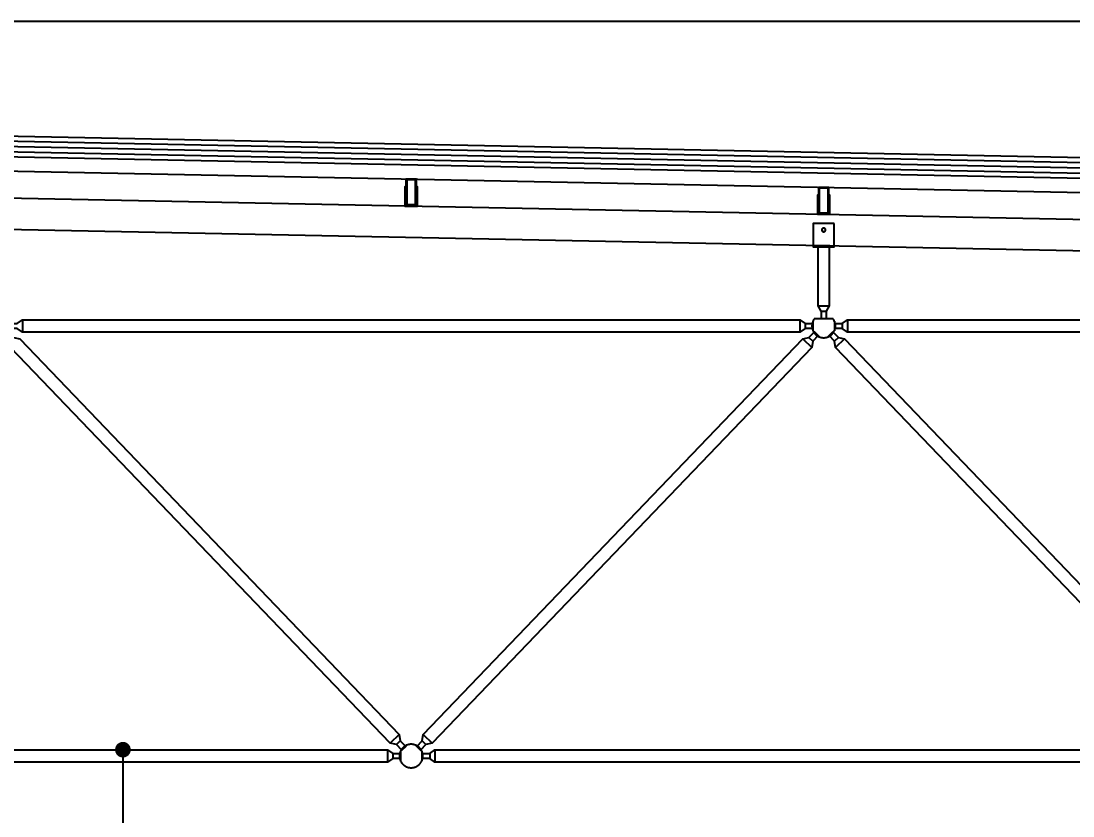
# Model space of a CAD drawing. Header units: centimetres. Extents: x 77182 to 116086, y 20619 to 33555.
# Drawn here: x 86042.6 to 86446.4, y 22535.4 to 22840.4 of the extents above; entities that cross this region are included whole.
import ezdxf
from ezdxf import colors
from ezdxf.entities.mleader import LeaderData, LeaderLine
from ezdxf.math import Vec2, Vec3

# ---------------------------------------------------------------- set-up
doc = ezdxf.new("R2010")
doc.units = ezdxf.units.CM
doc.header["$LTSCALE"] = 100
doc.linetypes.add('HIDDEN', pattern=[9.525, 6.35, -3.175])
for name, color, linetype in [('A-ANNO-DIMS', 187, 'Continuous'), ('A-ELEV-01', 255, 'Continuous'), ('A-ELEV-02', 253, 'Continuous'), ('A-WALL-INSL', 249, 'Continuous'), ('A-WALL-SNWPNL', 200, 'Continuous'), ('S-STEL', 3, 'Continuous')]:
    doc.layers.add(name, color=color, linetype=linetype)
doc.styles.add('Fields_100', font='act_simplex.shx', dxfattribs={"width": 0.8, "height": 20})
doc.linetypes.add('BATTING', pattern='A,0.00254,-2.54,[134,ltypeshp.shx,S=2.54,R=0,X=-2.54,Y=0],-5.08,[134,ltypeshp.shx,S=2.54,R=180,X=2.54,Y=0],-2.54', length=10.16254)

# ---------------------------------------------------------------- blocks, each defined once
blk = doc.blocks.new('_Dot')
at = {"color": 0, "linetype": 'ByBlock', "lineweight": -2}
blk.add_line((-0.5, 0), (-1, 0), dxfattribs=at)
at = {"color": 0, "linetype": 'ByBlock', "const_width": 0.5}
blk.add_lwpolyline([(-0.25, 0, 1), (0.25, 0, 1)], format="xyb", close=True, dxfattribs=at)

msp = doc.modelspace()

# ---------------------------------------------------------------- linework, layer by layer
at = {"layer": 'A-ELEV-01'}
for points in [[(84609.04, 22811.41), (87384.04, 22755.91)], [(84767.88, 22797.93), (87304.72, 22747.19)], [(84767.88, 22785.93), (87304.72, 22735.19)]]:
    msp.add_lwpolyline(points, dxfattribs=at)
at = {"layer": 'A-ELEV-02'}
msp.add_line((81699.44, 22840.41), (87518.64, 22840.41), dxfattribs=at)
for points in [[(86194.48, 22769.74), (86190.28, 22769.74), (86190.28, 22776.74), (86189.98, 22776.74), (86189.98, 22769.44), (86194.78, 22769.44), (86194.78, 22776.74), (86194.48, 22776.74)], [(86352.81, 22766.58), (86348.61, 22766.58), (86348.61, 22773.58), (86348.31, 22773.58), (86348.31, 22766.28), (86353.11, 22766.28), (86353.11, 22773.58), (86352.81, 22773.58)], [(86354.71, 22762.77), (86346.71, 22762.77), (86346.71, 22753.77), (86354.71, 22753.77)], [(86351.41, 22760.27), (86351.41, 22760.29), (86351.41, 22760.3), (86351.41, 22760.32), (86351.41, 22760.33), (86351.41, 22760.35), (86351.4, 22760.37), (86351.4, 22760.38), (86351.4, 22760.4), (86351.39, 22760.41), (86351.39, 22760.43), (86351.39, 22760.45), (86351.38, 22760.46), (86351.38, 22760.48), (86351.37, 22760.5), (86351.37, 22760.51), (86351.36, 22760.53), (86351.35, 22760.54), (86351.35, 22760.56), (86351.34, 22760.58), (86351.33, 22760.59), (86351.32, 22760.61), (86351.31, 22760.62), (86351.31, 22760.64), (86351.3, 22760.65), (86351.29, 22760.67), (86351.28, 22760.68), (86351.26, 22760.7), (86351.25, 22760.71), (86351.24, 22760.73), (86351.23, 22760.74), (86351.22, 22760.75), (86351.2, 22760.77), (86351.19, 22760.78), (86351.18, 22760.79), (86351.16, 22760.8), (86351.15, 22760.81), (86351.14, 22760.83), (86351.12, 22760.84), (86351.11, 22760.85), (86351.09, 22760.86), (86351.08, 22760.87), (86351.06, 22760.88), (86351.05, 22760.88), (86351.03, 22760.89), (86351.02, 22760.9), (86351, 22760.91), (86350.98, 22760.92), (86350.97, 22760.92), (86350.95, 22760.93), (86350.94, 22760.93), (86350.92, 22760.94), (86350.9, 22760.94), (86350.89, 22760.95), (86350.87, 22760.95), (86350.85, 22760.96), (86350.84, 22760.96), (86350.82, 22760.96), (86350.8, 22760.96), (86350.79, 22760.97), (86350.77, 22760.97), (86350.76, 22760.97), (86350.74, 22760.97), (86350.73, 22760.97), (86350.71, 22760.97), (86350.69, 22760.97), (86350.68, 22760.97), (86350.66, 22760.97), (86350.65, 22760.97), (86350.63, 22760.97), (86350.61, 22760.96), (86350.6, 22760.96), (86350.58, 22760.96), (86350.57, 22760.96), (86350.55, 22760.95), (86350.53, 22760.95), (86350.52, 22760.94), (86350.5, 22760.94), (86350.48, 22760.93), (86350.47, 22760.93), (86350.45, 22760.92), (86350.44, 22760.92), (86350.42, 22760.91), (86350.4, 22760.9), (86350.39, 22760.89), (86350.37, 22760.88), (86350.36, 22760.88), (86350.34, 22760.87), (86350.33, 22760.86), (86350.31, 22760.85), (86350.3, 22760.84), (86350.28, 22760.83), (86350.27, 22760.81), (86350.25, 22760.8), (86350.24, 22760.79), (86350.23, 22760.78), (86350.21, 22760.77), (86350.2, 22760.75), (86350.19, 22760.74), (86350.18, 22760.73), (86350.17, 22760.71), (86350.16, 22760.7), (86350.14, 22760.68), (86350.13, 22760.67), (86350.12, 22760.65), (86350.11, 22760.64), (86350.11, 22760.62), (86350.1, 22760.61), (86350.09, 22760.59), (86350.08, 22760.58), (86350.07, 22760.56), (86350.07, 22760.54), (86350.06, 22760.53), (86350.05, 22760.51), (86350.05, 22760.5), (86350.04, 22760.48), (86350.04, 22760.46), (86350.03, 22760.45), (86350.03, 22760.43), (86350.02, 22760.41), (86350.02, 22760.4), (86350.02, 22760.38), (86350.02, 22760.37), (86350.01, 22760.35), (86350.01, 22760.33), (86350.01, 22760.32), (86350.01, 22760.3), (86350.01, 22760.29), (86350.01, 22760.27), (86350.01, 22760.26), (86350.01, 22760.24), (86350.01, 22760.22), (86350.01, 22760.21), (86350.01, 22760.19), (86350.02, 22760.18), (86350.02, 22760.16), (86350.02, 22760.14), (86350.02, 22760.13), (86350.03, 22760.11), (86350.03, 22760.09), (86350.04, 22760.08), (86350.04, 22760.06), (86350.05, 22760.05), (86350.05, 22760.03), (86350.06, 22760.01), (86350.07, 22760), (86350.07, 22759.98), (86350.08, 22759.97), (86350.09, 22759.95), (86350.1, 22759.93), (86350.11, 22759.92), (86350.11, 22759.9), (86350.12, 22759.89), (86350.13, 22759.87), (86350.14, 22759.86), (86350.16, 22759.84), (86350.17, 22759.83), (86350.18, 22759.82), (86350.19, 22759.8), (86350.2, 22759.79), (86350.21, 22759.78), (86350.23, 22759.76), (86350.24, 22759.75), (86350.25, 22759.74), (86350.27, 22759.73), (86350.28, 22759.72), (86350.3, 22759.71), (86350.31, 22759.69), (86350.33, 22759.68), (86350.34, 22759.68), (86350.36, 22759.67), (86350.37, 22759.66), (86350.39, 22759.65), (86350.4, 22759.64), (86350.42, 22759.63), (86350.44, 22759.63), (86350.45, 22759.62), (86350.47, 22759.61), (86350.48, 22759.61), (86350.5, 22759.6), (86350.52, 22759.6), (86350.53, 22759.59), (86350.55, 22759.59), (86350.57, 22759.59), (86350.58, 22759.58), (86350.6, 22759.58), (86350.61, 22759.58), (86350.63, 22759.58), (86350.65, 22759.57), (86350.66, 22759.57), (86350.68, 22759.57), (86350.69, 22759.57), (86350.71, 22759.57), (86350.73, 22759.57), (86350.74, 22759.57), (86350.76, 22759.57), (86350.77, 22759.57), (86350.79, 22759.58), (86350.8, 22759.58), (86350.82, 22759.58), (86350.84, 22759.58), (86350.85, 22759.59), (86350.87, 22759.59), (86350.89, 22759.59), (86350.9, 22759.6), (86350.92, 22759.6), (86350.94, 22759.61), (86350.95, 22759.61), (86350.97, 22759.62), (86350.98, 22759.63), (86351, 22759.63), (86351.02, 22759.64), (86351.03, 22759.65), (86351.05, 22759.66), (86351.06, 22759.67), (86351.08, 22759.68), (86351.09, 22759.68), (86351.11, 22759.69), (86351.12, 22759.71), (86351.14, 22759.72), (86351.15, 22759.73), (86351.16, 22759.74), (86351.18, 22759.75), (86351.19, 22759.76), (86351.2, 22759.78), (86351.22, 22759.79), (86351.23, 22759.8), (86351.24, 22759.82), (86351.25, 22759.83), (86351.26, 22759.84), (86351.28, 22759.86), (86351.29, 22759.87), (86351.3, 22759.89), (86351.31, 22759.9), (86351.31, 22759.92), (86351.32, 22759.93), (86351.33, 22759.95), (86351.34, 22759.97), (86351.35, 22759.98), (86351.35, 22760), (86351.36, 22760.01), (86351.37, 22760.03), (86351.37, 22760.05), (86351.38, 22760.06), (86351.38, 22760.08), (86351.39, 22760.09), (86351.39, 22760.11), (86351.39, 22760.13), (86351.4, 22760.14), (86351.4, 22760.16), (86351.4, 22760.18), (86351.41, 22760.19), (86351.41, 22760.21), (86351.41, 22760.22), (86351.41, 22760.24), (86351.41, 22760.26)], [(86037.6, 22721.14), (86039.68, 22718.98), (86042.09, 22718.52), (86187.82, 22566.65), (86188.18, 22564.22), (86190.26, 22562.06), (86188.82, 22560.67), (86186.74, 22562.84), (86184.33, 22563.3), (86038.6, 22715.17), (86038.24, 22717.59), (86036.16, 22719.76)], [(86194.49, 22562.06), (86196.57, 22564.22), (86196.93, 22566.65), (86342.67, 22718.52), (86345.07, 22718.98), (86347.15, 22721.14), (86348.59, 22719.76), (86346.52, 22717.59), (86346.15, 22715.17), (86200.42, 22563.3), (86198.01, 22562.84), (86195.94, 22560.67)], [(86354.27, 22721.14), (86356.35, 22718.98), (86358.75, 22718.52), (86504.49, 22566.65), (86504.85, 22564.22), (86506.93, 22562.06), (86505.48, 22560.67), (86503.41, 22562.84), (86501, 22563.3), (86355.27, 22715.17), (86354.9, 22717.59), (86352.83, 22719.76)], [(86196.88, 22558.41), (86196.88, 22558.51), (86196.87, 22558.61), (86196.87, 22558.71), (86196.86, 22558.81), (86196.85, 22558.92), (86196.83, 22559.02), (86196.82, 22559.12), (86196.8, 22559.23), (86196.78, 22559.33), (86196.76, 22559.44), (86196.73, 22559.54), (86196.7, 22559.65), (86196.67, 22559.75), (86196.64, 22559.86), (86196.6, 22559.96), (86196.56, 22560.07), (86196.52, 22560.17), (86196.47, 22560.27), (86196.42, 22560.37), (86196.37, 22560.48), (86196.32, 22560.58), (86196.26, 22560.68), (86196.2, 22560.77), (86196.14, 22560.87), (86196.08, 22560.97), (86196.01, 22561.06), (86195.94, 22561.15), (86195.87, 22561.25), (86195.8, 22561.33), (86195.72, 22561.42), (86195.64, 22561.51), (86195.56, 22561.59), (86195.48, 22561.67), (86195.39, 22561.75), (86195.3, 22561.83), (86195.21, 22561.9), (86195.12, 22561.97), (86195.03, 22562.04), (86194.93, 22562.11), (86194.84, 22562.18), (86194.74, 22562.24), (86194.64, 22562.3), (86194.54, 22562.35), (86194.44, 22562.41), (86194.34, 22562.46), (86194.24, 22562.51), (86194.14, 22562.55), (86194.03, 22562.59), (86193.93, 22562.63), (86193.82, 22562.67), (86193.72, 22562.7), (86193.61, 22562.74), (86193.51, 22562.76), (86193.4, 22562.79), (86193.3, 22562.81), (86193.2, 22562.83), (86193.09, 22562.85), (86192.99, 22562.87), (86192.88, 22562.88), (86192.78, 22562.89), (86192.68, 22562.9), (86192.58, 22562.9), (86192.48, 22562.91), (86192.38, 22562.91), (86192.28, 22562.91), (86192.18, 22562.9), (86192.07, 22562.9), (86191.97, 22562.89), (86191.87, 22562.88), (86191.77, 22562.87), (86191.66, 22562.85), (86191.56, 22562.83), (86191.45, 22562.81), (86191.35, 22562.79), (86191.24, 22562.76), (86191.14, 22562.74), (86191.03, 22562.7), (86190.93, 22562.67), (86190.82, 22562.63), (86190.72, 22562.59), (86190.62, 22562.55), (86190.51, 22562.51), (86190.41, 22562.46), (86190.31, 22562.41), (86190.21, 22562.35), (86190.11, 22562.3), (86190.01, 22562.24), (86189.91, 22562.18), (86189.82, 22562.11), (86189.72, 22562.04), (86189.63, 22561.97), (86189.54, 22561.9), (86189.45, 22561.83), (86189.36, 22561.75), (86189.28, 22561.67), (86189.19, 22561.59), (86189.11, 22561.51), (86189.03, 22561.42), (86188.96, 22561.33), (86188.88, 22561.25), (86188.81, 22561.15), (86188.74, 22561.06), (86188.67, 22560.97), (86188.61, 22560.87), (86188.55, 22560.77), (86188.49, 22560.68), (86188.43, 22560.58), (86188.38, 22560.48), (86188.33, 22560.37), (86188.28, 22560.27), (86188.24, 22560.17), (86188.19, 22560.07), (86188.15, 22559.96), (86188.12, 22559.86), (86188.08, 22559.75), (86188.05, 22559.65), (86188.02, 22559.54), (86188, 22559.44), (86187.97, 22559.33), (86187.95, 22559.23), (86187.93, 22559.12), (86187.92, 22559.02), (86187.91, 22558.92), (86187.89, 22558.81), (86187.89, 22558.71), (86187.88, 22558.61), (86187.88, 22558.51), (86187.88, 22558.41), (86187.88, 22558.31), (86187.88, 22558.21), (86187.89, 22558.11), (86187.89, 22558), (86187.91, 22557.9), (86187.92, 22557.8), (86187.93, 22557.69), (86187.95, 22557.59), (86187.97, 22557.49), (86188, 22557.38), (86188.02, 22557.28), (86188.05, 22557.17), (86188.08, 22557.07), (86188.12, 22556.96), (86188.15, 22556.86), (86188.19, 22556.75), (86188.24, 22556.65), (86188.28, 22556.55), (86188.33, 22556.44), (86188.38, 22556.34), (86188.43, 22556.24), (86188.49, 22556.14), (86188.55, 22556.04), (86188.61, 22555.95), (86188.67, 22555.85), (86188.74, 22555.76), (86188.81, 22555.66), (86188.88, 22555.57), (86188.96, 22555.48), (86189.03, 22555.4), (86189.11, 22555.31), (86189.19, 22555.23), (86189.28, 22555.15), (86189.36, 22555.07), (86189.45, 22554.99), (86189.54, 22554.92), (86189.63, 22554.84), (86189.72, 22554.77), (86189.82, 22554.71), (86189.91, 22554.64), (86190.01, 22554.58), (86190.11, 22554.52), (86190.21, 22554.47), (86190.31, 22554.41), (86190.41, 22554.36), (86190.51, 22554.31), (86190.62, 22554.27), (86190.72, 22554.22), (86190.82, 22554.19), (86190.93, 22554.15), (86191.03, 22554.11), (86191.14, 22554.08), (86191.24, 22554.05), (86191.35, 22554.03), (86191.45, 22554), (86191.56, 22553.98), (86191.66, 22553.97), (86191.77, 22553.95), (86191.87, 22553.94), (86191.97, 22553.93), (86192.07, 22553.92), (86192.18, 22553.91), (86192.28, 22553.91), (86192.38, 22553.91), (86192.48, 22553.91), (86192.58, 22553.91), (86192.68, 22553.92), (86192.78, 22553.93), (86192.88, 22553.94), (86192.99, 22553.95), (86193.09, 22553.97), (86193.2, 22553.98), (86193.3, 22554), (86193.4, 22554.03), (86193.51, 22554.05), (86193.61, 22554.08), (86193.72, 22554.11), (86193.82, 22554.15), (86193.93, 22554.19), (86194.03, 22554.22), (86194.14, 22554.27), (86194.24, 22554.31), (86194.34, 22554.36), (86194.44, 22554.41), (86194.54, 22554.47), (86194.64, 22554.52), (86194.74, 22554.58), (86194.84, 22554.64), (86194.93, 22554.71), (86195.03, 22554.77), (86195.12, 22554.84), (86195.21, 22554.92), (86195.3, 22554.99), (86195.39, 22555.07), (86195.48, 22555.15), (86195.56, 22555.23), (86195.64, 22555.31), (86195.72, 22555.4), (86195.8, 22555.48), (86195.87, 22555.57), (86195.94, 22555.66), (86196.01, 22555.76), (86196.08, 22555.85), (86196.14, 22555.95), (86196.2, 22556.04), (86196.26, 22556.14), (86196.32, 22556.24), (86196.37, 22556.34), (86196.42, 22556.44), (86196.47, 22556.55), (86196.52, 22556.65), (86196.56, 22556.75), (86196.6, 22556.86), (86196.64, 22556.96), (86196.67, 22557.07), (86196.7, 22557.17), (86196.73, 22557.28), (86196.76, 22557.38), (86196.78, 22557.49), (86196.8, 22557.59), (86196.82, 22557.69), (86196.83, 22557.8), (86196.85, 22557.9), (86196.86, 22558), (86196.87, 22558.11), (86196.87, 22558.21), (86196.88, 22558.31)]]:
    msp.add_lwpolyline(points, close=True, dxfattribs=at)
for points in [[(86189.98, 22775.44), (86190.28, 22775.44)], [(86189.98, 22774.04), (86190.28, 22774.04)], [(86194.48, 22775.44), (86194.78, 22775.44)], [(86194.48, 22774.04), (86194.78, 22774.04)], [(86348.31, 22772.28), (86348.61, 22772.28)], [(86348.31, 22770.88), (86348.61, 22770.88)], [(86352.81, 22772.28), (86353.11, 22772.28)], [(86352.81, 22770.88), (86353.11, 22770.88)], [(86348.59, 22731.11), (86348.59, 22753.77)], [(86352.83, 22753.77), (86352.83, 22731.11)], [(86349.71, 22729.11), (86348.59, 22731.11)], [(86348.59, 22731.11), (86352.83, 22731.11)], [(86349.71, 22729.11), (86349.71, 22726.11)], [(86349.71, 22729.11), (86351.71, 22729.11)], [(86352.83, 22731.11), (86351.71, 22729.11)], [(86351.71, 22729.11), (86351.71, 22726.11)], [(86038.14, 22724.41), (86041.14, 22724.41), (86043.14, 22725.82), (86341.61, 22725.82), (86343.61, 22724.41), (86346.61, 22724.41)], [(86043.14, 22725.82), (86043.14, 22720.99)], [(86341.61, 22725.82), (86341.61, 22720.99)], [(86347.11, 22726.11), (86347.02, 22725.99), (86346.94, 22725.86), (86346.86, 22725.74), (86346.78, 22725.6), (86346.71, 22725.47), (86346.64, 22725.33), (86346.58, 22725.19), (86346.52, 22725.05), (86346.46, 22724.9), (86346.44, 22724.82), (86346.41, 22724.75), (86346.39, 22724.67), (86346.37, 22724.6), (86346.35, 22724.52), (86346.33, 22724.44), (86346.31, 22724.36), (86346.3, 22724.29), (86346.28, 22724.21), (86346.27, 22724.13), (86346.26, 22724.05), (86346.25, 22723.97), (86346.24, 22723.89), (86346.23, 22723.81), (86346.22, 22723.73), (86346.22, 22723.65), (86346.21, 22723.57), (86346.21, 22723.49), (86346.21, 22723.41), (86346.21, 22723.33), (86346.21, 22723.26), (86346.22, 22723.18), (86346.22, 22723.1), (86346.23, 22723.02), (86346.23, 22722.94), (86346.24, 22722.86), (86346.25, 22722.78), (86346.27, 22722.7), (86346.29, 22722.55), (86346.33, 22722.4), (86346.36, 22722.25), (86346.41, 22722.1), (86346.45, 22721.95), (86346.5, 22721.81), (86346.56, 22721.67), (86346.62, 22721.53), (86346.68, 22721.4), (86346.75, 22721.26), (86346.83, 22721.13), (86346.91, 22721.01), (86346.99, 22720.88), (86347.08, 22720.75), (86347.17, 22720.63), (86347.27, 22720.51), (86347.37, 22720.39), (86347.48, 22720.28), (86347.53, 22720.22), (86347.59, 22720.17), (86347.65, 22720.11), (86347.71, 22720.06), (86347.77, 22720.01), (86347.83, 22719.95), (86347.89, 22719.9), (86347.95, 22719.85), (86348.01, 22719.81), (86348.08, 22719.76), (86348.14, 22719.71), (86348.21, 22719.67), (86348.28, 22719.62), (86348.34, 22719.58), (86348.41, 22719.54), (86348.48, 22719.5), (86348.55, 22719.46), (86348.62, 22719.42), (86348.69, 22719.39), (86348.76, 22719.35), (86348.84, 22719.32), (86348.91, 22719.29), (86348.98, 22719.25), (86349.06, 22719.22), (86349.13, 22719.2), (86349.2, 22719.17), (86349.28, 22719.14), (86349.35, 22719.12), (86349.5, 22719.07), (86349.65, 22719.03), (86349.81, 22719), (86349.96, 22718.97), (86350.11, 22718.95), (86350.26, 22718.93), (86350.41, 22718.92), (86350.56, 22718.91), (86350.71, 22718.91), (86350.86, 22718.91), (86351.01, 22718.92), (86351.16, 22718.93), (86351.31, 22718.95), (86351.46, 22718.97), (86351.61, 22719), (86351.76, 22719.03), (86351.92, 22719.07), (86352.07, 22719.12), (86352.14, 22719.14), (86352.22, 22719.17), (86352.29, 22719.2), (86352.36, 22719.22), (86352.44, 22719.25), (86352.51, 22719.29), (86352.58, 22719.32), (86352.66, 22719.35), (86352.73, 22719.39), (86352.8, 22719.42), (86352.87, 22719.46), (86352.94, 22719.5), (86353.01, 22719.54), (86353.08, 22719.58), (86353.14, 22719.62), (86353.21, 22719.67), (86353.28, 22719.71), (86353.34, 22719.76), (86353.41, 22719.81), (86353.47, 22719.85), (86353.53, 22719.9), (86353.59, 22719.95), (86353.65, 22720.01), (86353.71, 22720.06), (86353.77, 22720.11), (86353.83, 22720.17), (86353.89, 22720.22), (86353.94, 22720.28), (86354.05, 22720.39), (86354.15, 22720.51), (86354.25, 22720.63), (86354.34, 22720.75), (86354.43, 22720.88), (86354.51, 22721.01), (86354.59, 22721.13), (86354.67, 22721.26), (86354.73, 22721.4), (86354.8, 22721.53), (86354.86, 22721.67), (86354.92, 22721.81), (86354.97, 22721.95), (86355.01, 22722.1), (86355.06, 22722.25), (86355.09, 22722.4), (86355.13, 22722.55), (86355.15, 22722.7), (86355.17, 22722.78), (86355.18, 22722.86), (86355.19, 22722.94), (86355.19, 22723.02), (86355.2, 22723.1), (86355.2, 22723.18), (86355.21, 22723.26), (86355.21, 22723.33), (86355.21, 22723.41), (86355.21, 22723.49), (86355.21, 22723.57), (86355.2, 22723.65), (86355.2, 22723.73), (86355.19, 22723.81), (86355.18, 22723.89), (86355.17, 22723.97), (86355.16, 22724.05), (86355.15, 22724.13), (86355.14, 22724.21), (86355.12, 22724.29), (86355.11, 22724.36), (86355.09, 22724.44), (86355.07, 22724.52), (86355.05, 22724.6), (86355.03, 22724.67), (86355.01, 22724.75), (86354.98, 22724.82), (86354.96, 22724.9), (86354.9, 22725.05), (86354.84, 22725.19), (86354.78, 22725.33), (86354.71, 22725.47), (86354.64, 22725.6), (86354.56, 22725.74), (86354.48, 22725.86), (86354.4, 22725.99), (86354.31, 22726.11)], [(86346.61, 22725.26), (86346.61, 22721.55)], [(86354.31, 22726.11), (86347.11, 22726.11)], [(86354.81, 22724.41), (86357.81, 22724.41), (86359.81, 22725.82), (86658.28, 22725.82), (86660.28, 22724.41), (86663.28, 22724.41)], [(86354.81, 22725.26), (86354.81, 22721.55)], [(86359.81, 22725.82), (86359.81, 22720.99)], [(86346.61, 22722.41), (86343.61, 22722.41), (86341.61, 22720.99), (86043.14, 22720.99), (86041.14, 22722.41), (86038.14, 22722.41)], [(86343.61, 22724.41), (86343.61, 22722.41)], [(86346.53, 22721.73), (86349.21, 22719.17)], [(86354.89, 22721.73), (86352.21, 22719.17)], [(86663.28, 22722.41), (86660.28, 22722.41), (86658.28, 22720.99), (86359.81, 22720.99), (86357.81, 22722.41), (86354.81, 22722.41)], [(86357.81, 22724.41), (86357.81, 22722.41)], [(86342.67, 22718.52), (86346.15, 22715.17)], [(86345.07, 22718.98), (86346.52, 22717.59)], [(86356.35, 22718.98), (86354.9, 22717.59)], [(86358.75, 22718.52), (86355.27, 22715.17)], [(86187.82, 22566.65), (86184.33, 22563.3)], [(86188.18, 22564.22), (86186.74, 22562.84)], [(86196.57, 22564.22), (86198.01, 22562.84)], [(86196.93, 22566.65), (86200.42, 22563.3)], [(85879.81, 22559.41), (85882.81, 22559.41), (85884.81, 22560.82), (86183.28, 22560.82), (86185.28, 22559.41), (86188.28, 22559.41)], [(86183.28, 22560.82), (86183.28, 22555.99)], [(86185.28, 22559.41), (86185.28, 22557.41)], [(86190.88, 22562.65), (86188.2, 22560.08)], [(86188.28, 22560.26), (86188.28, 22556.55)], [(86193.88, 22562.65), (86196.55, 22560.08)], [(86196.48, 22559.41), (86199.48, 22559.41), (86201.48, 22560.82), (86499.94, 22560.82), (86501.94, 22559.41), (86504.94, 22559.41)], [(86196.48, 22560.26), (86196.48, 22556.55)], [(86199.48, 22559.41), (86199.48, 22557.41)], [(86201.48, 22560.82), (86201.48, 22555.99)], [(86188.28, 22557.41), (86185.28, 22557.41), (86183.28, 22555.99), (85884.81, 22555.99), (85882.81, 22557.41), (85879.81, 22557.41)], [(86504.94, 22557.41), (86501.94, 22557.41), (86499.94, 22555.99), (86201.48, 22555.99), (86199.48, 22557.41), (86196.48, 22557.41)]]:
    msp.add_lwpolyline(points, dxfattribs=at)
at = {"layer": 'A-ELEV-02', "linetype": 'HIDDEN', "ltscale": 0.01}
msp.add_lwpolyline([(86346.71, 22754.27), (86354.71, 22754.27)], dxfattribs=at)
at = {"layer": 'A-WALL-INSL', "linetype": 'BATTING', "ltscale": 0.002}
for points in [[(84609.16, 22822.91), (87384.08, 22767.41)], [(84609.08, 22818.91), (87384.08, 22763.41)]]:
    msp.add_lwpolyline(points, dxfattribs=at)
at = {"layer": 'A-WALL-INSL'}
for points in [[(84609.2, 22824.91), (87384.04, 22769.41)], [(84609.12, 22820.91), (87384.04, 22765.41)]]:
    msp.add_lwpolyline(points, dxfattribs=at)
at = {"layer": 'A-WALL-SNWPNL', "ltscale": 100}
msp.add_lwpolyline([(84609.04, 22816.91), (87384.04, 22761.41)], dxfattribs=at)
at = {"layer": 'S-STEL'}
for points in [[(86190.38, 22769.74), (86194.38, 22769.74), (86194.38, 22779.74), (86190.38, 22779.74)], [(86190.68, 22770.04), (86194.08, 22770.04), (86194.08, 22779.44), (86190.68, 22779.44)], [(86348.71, 22766.58), (86352.71, 22766.58), (86352.71, 22776.58), (86348.71, 22776.58)], [(86349.01, 22766.88), (86352.41, 22766.88), (86352.41, 22776.28), (86349.01, 22776.28)]]:
    msp.add_lwpolyline(points, close=True, dxfattribs=at)

# ---------------------------------------------------------------- leaders
at = {"layer": 'A-ANNO-DIMS'}
ml = msp.add_multileader_mtext('Standard', dxfattribs=at)
ml.set_content('BOYALI GLV ÇELİK \\PUZAY ÇATI KONSTRÜKSİYONU', color=50, style='Fields_100')
ml.set_leader_properties(color=256)
ml.set_arrow_properties(name='DOT')
ml.build(insert=Vec2(0, 0))
ml.multileader.update_dxf_attribs({"dogleg_length": 10, "arrow_head_size": 6})
ctx = ml.context
ctx.base_point, ctx.char_height, ctx.arrow_head_size, ctx.landing_gap_size, ctx.plane_origin = Vec3(86091.72, 22513.99), 20, 6, 10, Vec3(112536.35, 22638.76)
notes = []
notes.append((ctx, [(0, (1, 1, 0), (86081.72, 22513.99), (1, 0), 10, [(0, [(86081.72, 22560.82)], 0, [])])]))
ctx.mtext.insert, ctx.mtext.flow_direction = Vec3(86101.72, 22525.89), 5
for ctx, leaders in notes:
    for number, flags, end, landing, length, lines in leaders:
        leader = LeaderData()
        leader.index, (leader.has_last_leader_line, leader.has_dogleg_vector, leader.attachment_direction) = number, flags
        leader.last_leader_point, leader.dogleg_vector, leader.dogleg_length = Vec3(end), Vec3(landing), length
        for number, points, colour, breaks in lines:
            line = LeaderLine()
            line.index, line.vertices, line.color, line.breaks = number, Vec3.list(points), colors.encode_raw_color(colour), breaks
            leader.lines.append(line)
        ctx.leaders.append(leader)

doc.saveas('drawing.dxf')
